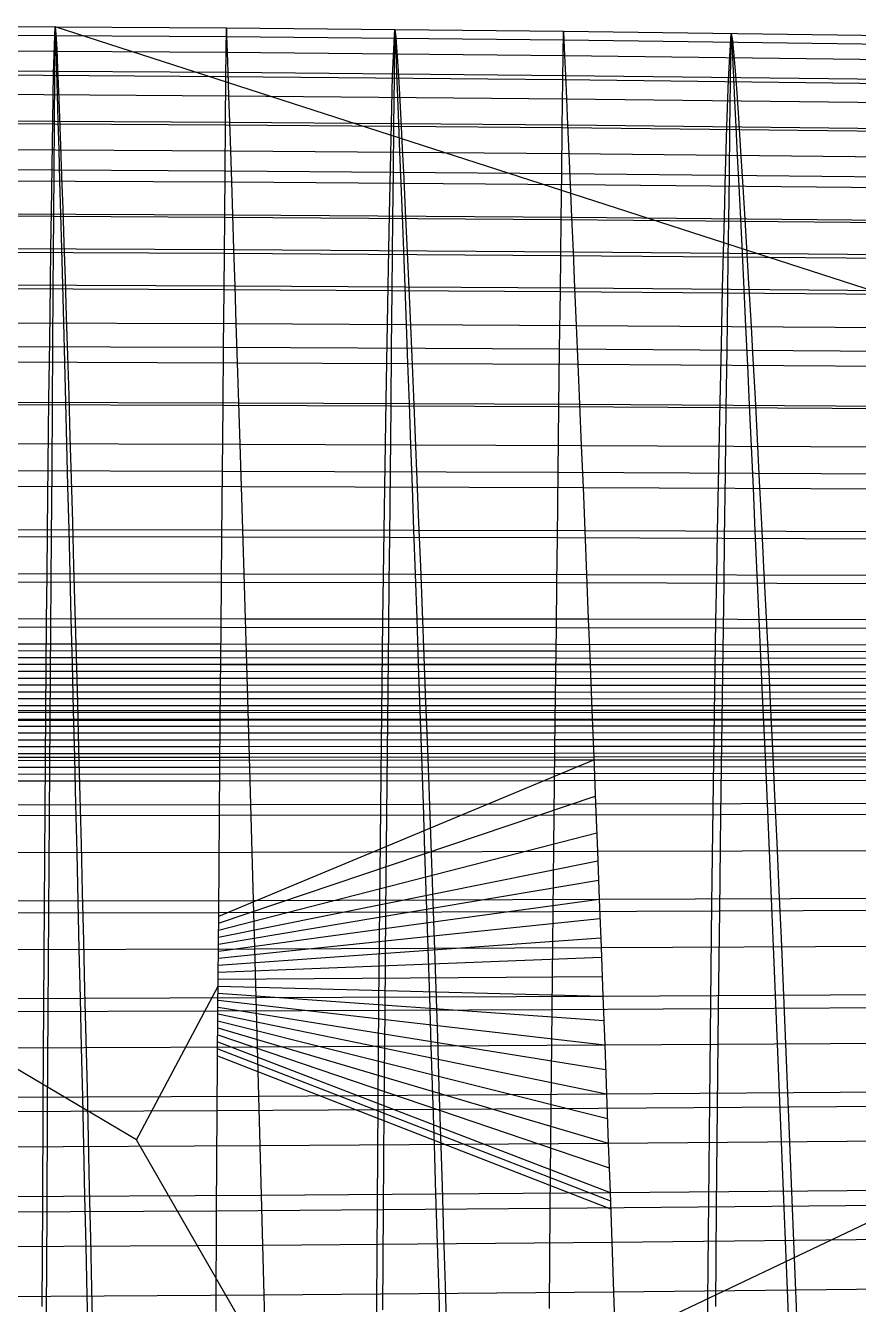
# Model space of a CAD drawing. Extents: x -530 to 530, y -2 to 255.
# Drawn here: x 61.5 to 123.2, y 160.3 to 255.2 of the extents above; entities that cross this region are included whole.
import ezdxf

# ---------------------------------------------------------------- set-up
doc = ezdxf.new("R2010")
doc.units = 0
doc.header["$MEASUREMENT"] = 0
doc.layers.add('default', color=7, linetype='Continuous')

msp = doc.modelspace()

# ---------------------------------------------------------------- linework, layer by layer
at = {"layer": 'default', "color": 5, "linetype": 'Continuous'}
for p, q in [((50.986, 255.152, 1.956), (76.343, 254.973, 4.381)), ((50.986, 255.152, 1.956), (76.343, 254.973, 4.381)), ((51.001, 254.51, 1.817), (76.364, 254.334, 4.243)), ((76.343, 254.973, 4.381), (76.364, 254.334, 4.243)), ((76.343, 254.973, 4.381), (101.314, 254.73, 8.782)), ((76.343, 254.973, 4.381), (101.314, 254.73, 8.782)), ((76.364, 254.334, 4.243), (76.403, 253.175, 3.991)), ((76.364, 254.334, 4.243), (101.343, 254.094, 8.645)), ((101.314, 254.73, 8.782), (101.343, 254.094, 8.645)), ((101.314, 254.73, 8.782), (126.182, 254.404, 13.1)), ((101.314, 254.73, 8.782), (126.182, 254.404, 13.1)), ((51.028, 253.347, 1.563), (76.403, 253.175, 3.991)), ((76.403, 253.175, 3.991), (76.453, 251.688, 3.671)), ((76.403, 253.175, 3.991), (101.395, 252.941, 8.396)), ((101.343, 254.094, 8.645), (101.395, 252.941, 8.396)), ((101.343, 254.094, 8.645), (126.217, 253.772, 12.965)), ((101.395, 252.941, 8.396), (101.462, 251.462, 8.08)), ((101.395, 252.941, 8.396), (126.281, 252.626, 12.72)), ((51.062, 251.855, 1.241), (76.453, 251.688, 3.671)), ((76.453, 251.688, 3.671), (76.511, 249.948, 3.299)), ((76.453, 251.688, 3.671), (101.462, 251.462, 8.08)), ((101.462, 251.462, 8.08), (101.539, 249.731, 7.712)), ((101.462, 251.462, 8.08), (126.362, 251.157, 12.408)), ((51.102, 250.109, 0.866), (76.511, 249.948, 3.299)), ((76.511, 249.948, 3.299), (76.576, 247.993, 2.884)), ((76.511, 249.948, 3.299), (101.539, 249.731, 7.712)), ((101.539, 249.731, 7.712), (101.626, 247.785, 7.302)), ((101.539, 249.731, 7.712), (126.457, 249.438, 12.045)), ((51.146, 248.146, 0.447), (76.576, 247.993, 2.884)), ((76.576, 247.993, 2.884), (76.646, 245.857, 2.436)), ((76.576, 247.993, 2.884), (101.626, 247.785, 7.302)), ((101.626, 247.785, 7.302), (101.719, 245.66, 6.859)), ((101.626, 247.785, 7.302), (126.563, 247.505, 11.641)), ((51.194, 246.003, -0.004), (76.646, 245.857, 2.436)), ((76.646, 245.857, 2.436), (76.721, 243.557, 1.958)), ((76.646, 245.857, 2.436), (101.719, 245.66, 6.859)), ((101.719, 245.66, 6.859), (101.82, 243.372, 6.386)), ((101.719, 245.66, 6.859), (126.678, 245.394, 11.204)), ((51.245, 243.694, -0.486), (76.721, 243.557, 1.958)), ((76.721, 243.557, 1.958), (76.8, 241.114, 1.454)), ((76.721, 243.557, 1.958), (101.82, 243.372, 6.386)), ((101.82, 243.372, 6.386), (101.925, 240.941, 5.889)), ((101.82, 243.372, 6.386), (126.801, 243.12, 10.738)), ((51.3, 241.243, -0.993), (76.8, 241.114, 1.454)), ((76.8, 241.114, 1.454), (76.883, 238.54, 0.931)), ((76.8, 241.114, 1.454), (101.925, 240.941, 5.889)), ((101.925, 240.941, 5.889), (102.036, 238.38, 5.371)), ((101.925, 240.941, 5.889), (126.931, 240.706, 10.248)), ((51.356, 238.659, -1.521), (76.883, 238.54, 0.931)), ((76.883, 238.54, 0.931), (76.969, 235.851, 0.388)), ((76.883, 238.54, 0.931), (102.036, 238.38, 5.371)), ((102.036, 238.38, 5.371), (102.15, 235.705, 4.834)), ((102.036, 238.38, 5.371), (127.066, 238.161, 9.738)), ((51.415, 235.961, -2.068), (76.969, 235.851, 0.388)), ((76.969, 235.851, 0.388), (77.057, 233.054, -0.169)), ((76.969, 235.851, 0.388), (102.15, 235.705, 4.834)), ((102.15, 235.705, 4.834), (102.269, 232.922, 4.285)), ((102.15, 235.705, 4.834), (127.207, 235.504, 9.208)), ((51.476, 233.153, -2.629), (77.057, 233.054, -0.169)), ((77.057, 233.054, -0.169), (77.148, 230.159, -0.74)), ((77.057, 233.054, -0.169), (102.269, 232.922, 4.285)), ((102.269, 232.922, 4.285), (102.39, 230.042, 3.72)), ((102.269, 232.922, 4.285), (127.352, 232.739, 8.666)), ((51.538, 230.249, -3.205), (77.148, 230.159, -0.74)), ((77.148, 230.159, -0.74), (77.241, 227.177, -1.321)), ((77.148, 230.159, -0.74), (102.39, 230.042, 3.72)), ((102.39, 230.042, 3.72), (102.514, 227.075, 3.146)), ((102.39, 230.042, 3.72), (127.501, 229.878, 8.109)), ((51.601, 227.255, -3.79), (77.241, 227.177, -1.321)), ((77.241, 227.177, -1.321), (77.335, 224.113, -1.91)), ((77.241, 227.177, -1.321), (102.514, 227.075, 3.146)), ((102.514, 227.075, 3.146), (102.64, 224.026, 2.564)), ((102.514, 227.075, 3.146), (127.653, 226.93, 7.543)), ((51.666, 224.18, -4.384), (77.335, 224.113, -1.91)), ((77.335, 224.113, -1.91), (77.431, 220.975, -2.508)), ((77.335, 224.113, -1.91), (102.64, 224.026, 2.564)), ((102.64, 224.026, 2.564), (102.769, 220.904, 1.972)), ((102.64, 224.026, 2.564), (127.807, 223.901, 6.97)), ((51.732, 221.031, -4.987), (77.431, 220.975, -2.508)), ((77.431, 220.975, -2.508), (77.528, 217.769, -3.11)), ((77.431, 220.975, -2.508), (102.769, 220.904, 1.972)), ((102.769, 220.904, 1.972), (102.899, 217.715, 1.378)), ((102.769, 220.904, 1.972), (127.965, 220.8, 6.386)), ((51.799, 217.814, -5.593), (77.528, 217.769, -3.11)), ((77.528, 217.769, -3.11), (77.627, 214.5, -3.719)), ((77.528, 217.769, -3.11), (102.899, 217.715, 1.378)), ((102.899, 217.715, 1.378), (103.03, 214.462, 0.776)), ((102.899, 217.715, 1.378), (128.124, 217.631, 5.8)), ((51.866, 214.532, -6.207), (77.627, 214.5, -3.719)), ((77.627, 214.5, -3.719), (77.726, 211.177, -4.33)), ((77.627, 214.5, -3.719), (103.03, 214.462, 0.776)), ((103.03, 214.462, 0.776), (103.163, 211.156, 0.172)), ((103.03, 214.462, 0.776), (128.286, 214.4, 5.207)), ((51.934, 211.198, -6.823), (77.726, 211.177, -4.33)), ((77.726, 211.177, -4.33), (77.826, 207.798, -4.941)), ((77.726, 211.177, -4.33), (103.163, 211.156, 0.172)), ((103.163, 211.156, 0.172), (103.296, 207.794, -0.432)), ((103.163, 211.156, 0.172), (128.449, 211.116, 4.612)), ((52.003, 207.807, -7.439), (77.826, 207.798, -4.941)), ((77.826, 207.798, -4.941), (77.927, 204.374, -5.555)), ((77.826, 207.798, -4.941), (103.296, 207.794, -0.432)), ((103.296, 207.794, -0.432), (103.431, 204.387, -1.039)), ((103.296, 207.794, -0.432), (128.612, 207.776, 4.016)), ((52.072, 204.37, -8.058), (77.927, 204.374, -5.555)), ((77.927, 204.374, -5.555), (103.431, 204.387, -1.039)), ((77.927, 204.374, -5.555), (78.028, 200.909, -6.171)), ((103.431, 204.387, -1.039), (128.777, 204.392, 3.418)), ((103.431, 204.387, -1.039), (103.566, 200.94, -1.648)), ((52.141, 200.893, -8.679), (78.028, 200.909, -6.171)), ((78.028, 200.909, -6.171), (103.566, 200.94, -1.648)), ((78.028, 200.909, -6.171), (78.129, 197.404, -6.783)), ((103.566, 200.94, -1.648), (128.943, 200.967, 2.818)), ((103.566, 200.94, -1.648), (103.7, 197.452, -2.252)), ((52.21, 197.375, -9.296), (78.129, 197.404, -6.783)), ((78.129, 197.404, -6.783), (103.7, 197.452, -2.252)), ((78.129, 197.404, -6.783), (78.23, 193.863, -7.394)), ((103.7, 197.452, -2.252), (129.108, 197.502, 2.222)), ((103.7, 197.452, -2.252), (103.836, 193.93, -2.856)), ((52.279, 193.822, -9.912), (78.23, 193.863, -7.394)), ((78.23, 193.863, -7.394), (103.836, 193.93, -2.856)), ((78.23, 193.863, -7.394), (78.331, 190.294, -8.003)), ((103.836, 193.93, -2.856), (129.274, 194.002, 1.627)), ((103.836, 193.93, -2.856), (103.971, 190.379, -3.457)), ((52.349, 190.24, -10.525), (78.331, 190.294, -8.003)), ((78.331, 190.294, -8.003), (103.971, 190.379, -3.457)), ((78.331, 190.294, -8.003), (78.432, 186.698, -8.609)), ((103.971, 190.379, -3.457), (129.44, 190.475, 1.034)), ((103.971, 190.379, -3.457), (104.106, 186.8, -4.056)), ((78.432, 186.698, -8.609), (104.106, 186.8, -4.056)), ((104.106, 186.8, -4.056), (129.606, 186.92, 0.444)), ((104.106, 186.8, -4.056), (104.241, 183.199, -4.65)), ((52.418, 186.63, -11.136), (78.432, 186.698, -8.609)), ((78.432, 186.698, -8.609), (78.533, 183.078, -9.21)), ((52.487, 182.998, -11.742), (78.533, 183.078, -9.21)), ((78.533, 183.078, -9.21), (104.241, 183.199, -4.65)), ((78.533, 183.078, -9.21), (78.634, 179.438, -9.806)), ((104.241, 183.199, -4.65), (129.771, 183.342, -0.142)), ((104.241, 183.199, -4.65), (104.375, 179.578, -5.239)), ((52.556, 179.345, -12.343), (78.634, 179.438, -9.806)), ((78.634, 179.438, -9.806), (104.375, 179.578, -5.239)), ((78.634, 179.438, -9.806), (78.734, 175.781, -10.397)), ((104.375, 179.578, -5.239), (129.935, 179.744, -0.722)), ((104.375, 179.578, -5.239), (104.509, 175.938, -5.823)), ((52.625, 175.674, -12.939), (78.734, 175.781, -10.397)), ((78.734, 175.781, -10.397), (104.509, 175.938, -5.823)), ((78.734, 175.781, -10.397), (78.833, 172.11, -10.981)), ((104.509, 175.938, -5.823), (130.099, 176.129, -1.298)), ((104.509, 175.938, -5.823), (104.641, 172.287, -6.4)), ((52.693, 171.991, -13.527), (78.833, 172.11, -10.981)), ((78.833, 172.11, -10.981), (104.641, 172.287, -6.4)), ((78.833, 172.11, -10.981), (78.932, 168.427, -11.559)), ((104.641, 172.287, -6.4), (130.262, 172.501, -1.866)), ((104.641, 172.287, -6.4), (104.773, 168.622, -6.971)), ((104.773, 168.622, -6.971), (130.424, 168.86, -2.429)), ((52.76, 168.295, -14.11), (78.932, 168.427, -11.559)), ((78.932, 168.427, -11.559), (104.773, 168.622, -6.971)), ((78.932, 168.427, -11.559), (79.029, 164.739, -12.128)), ((104.773, 168.622, -6.971), (104.904, 164.953, -7.533)), ((104.904, 164.953, -7.533), (130.584, 165.215, -2.983)), ((52.827, 164.593, -14.683), (79.029, 164.739, -12.128)), ((79.029, 164.739, -12.128), (104.904, 164.953, -7.533)), ((79.029, 164.739, -12.128), (79.126, 161.044, -12.688)), ((104.904, 164.953, -7.533), (105.033, 161.276, -8.087)), ((79.126, 161.044, -12.688), (105.033, 161.276, -8.087)), ((105.033, 161.276, -8.087), (130.743, 161.562, -3.528)), ((105.033, 161.276, -8.087), (105.161, 157.596, -8.633)), ((52.894, 160.884, -15.249), (79.126, 161.044, -12.688)), ((79.126, 161.044, -12.688), (79.222, 157.345, -13.242))]:
    msp.add_line(p, q, dxfattribs=at)
at = {"layer": 'default', "color": 4, "linetype": 'Continuous'}
for p, q in [((63.546, 251.617, 4.685), (63.665, 255.062, 3.169)), ((63.665, 255.062, 3.169), (63.719, 254.508, 2.64)), ((63.719, 254.508, 2.64), (63.777, 253.404, 2.123)), ((88.664, 251.42, 8.085), (88.829, 254.851, 6.581)), ((88.829, 254.851, 6.581), (88.905, 254.3, 6.057)), ((88.905, 254.3, 6.057), (88.985, 253.201, 5.544)), ((113.537, 251.154, 12.43), (113.748, 254.567, 10.941)), ((113.748, 254.567, 10.941), (113.845, 254.018, 10.423)), ((63.777, 253.404, 2.123), (63.84, 251.964, 1.574)), ((88.985, 253.201, 5.544), (89.073, 251.767, 4.999)), ((113.845, 254.018, 10.423), (113.947, 252.926, 9.916)), ((113.947, 252.926, 9.916), (114.059, 251.501, 9.379)), ((63.481, 248.084, 5.642), (63.546, 251.617, 4.685)), ((63.84, 251.964, 1.574), (63.909, 250.265, 0.989)), ((88.573, 247.902, 9.035), (88.664, 251.42, 8.085)), ((89.073, 251.767, 4.999), (89.168, 250.076, 4.419)), ((114.059, 251.501, 9.379), (114.18, 249.819, 8.806)), ((113.422, 247.656, 13.371), (113.537, 251.154, 12.43)), ((63.909, 250.265, 0.989), (63.982, 248.346, 0.374)), ((89.168, 250.076, 4.419), (89.27, 248.165, 3.81)), ((114.18, 249.819, 8.806), (114.309, 247.92, 8.205)), ((63.428, 244.705, 6.462), (63.481, 248.084, 5.642)), ((63.982, 248.346, 0.374), (64.059, 246.243, -0.263)), ((88.5, 244.536, 9.849), (88.573, 247.902, 9.035)), ((89.27, 248.165, 3.81), (89.376, 246.072, 3.178)), ((113.328, 244.309, 14.177), (113.422, 247.656, 13.371)), ((114.309, 247.92, 8.205), (114.445, 245.839, 7.581)), ((64.059, 246.243, -0.263), (64.139, 243.972, -0.917)), ((89.376, 246.072, 3.178), (89.487, 243.811, 2.529)), ((114.445, 245.839, 7.581), (114.585, 243.591, 6.941)), ((63.379, 241.32, 7.244), (63.428, 244.705, 6.462)), ((64.139, 243.972, -0.917), (64.222, 241.558, -1.595)), ((88.431, 241.165, 10.625), (88.5, 244.536, 9.849)), ((89.487, 243.811, 2.529), (89.602, 241.407, 1.857)), ((113.241, 240.957, 14.946), (113.328, 244.309, 14.177)), ((114.585, 243.591, 6.941), (114.732, 241.201, 6.277)), ((63.343, 238.661, 7.832), (63.379, 241.32, 7.244)), ((64.222, 241.558, -1.595), (64.306, 239.008, -2.281)), ((88.381, 238.517, 11.208), (88.431, 241.165, 10.625)), ((89.602, 241.407, 1.857), (89.719, 238.869, 1.177)), ((113.177, 238.324, 15.523), (113.241, 240.957, 14.946)), ((114.732, 241.201, 6.277), (114.881, 238.677, 5.606)), ((64.306, 239.008, -2.281), (64.395, 236.343, -2.989)), ((63.308, 235.999, 8.414), (63.343, 238.661, 7.832)), ((88.332, 235.867, 11.785), (88.381, 238.517, 11.208)), ((89.719, 238.869, 1.177), (89.842, 236.215, 0.475)), ((113.114, 235.688, 16.095), (113.177, 238.324, 15.523)), ((114.881, 238.677, 5.606), (115.037, 236.04, 4.913)), ((64.395, 236.343, -2.989), (64.483, 233.567, -3.706)), ((89.842, 236.215, 0.475), (89.964, 233.45, -0.228)), ((63.254, 231.733, 9.314), (63.308, 235.999, 8.414)), ((88.257, 231.618, 12.679), (88.332, 235.867, 11.785)), ((113.018, 231.463, 16.981), (113.114, 235.688, 16.095)), ((115.037, 236.04, 4.913), (115.194, 233.292, 4.212)), ((64.483, 233.567, -3.706), (64.574, 230.692, -4.426)), ((89.964, 233.45, -0.228), (90.091, 230.589, -0.949)), ((115.194, 233.292, 4.212), (115.354, 230.446, 3.508)), ((63.203, 227.462, 10.181), (63.254, 231.733, 9.314)), ((88.186, 227.364, 13.538), (88.257, 231.618, 12.679)), ((112.928, 227.233, 17.832), (113.018, 231.463, 16.981)), ((64.574, 230.692, -4.426), (64.666, 227.726, -5.153)), ((90.091, 230.589, -0.949), (90.218, 227.636, -1.669)), ((115.354, 230.446, 3.508), (115.517, 227.51, 2.797)), ((64.666, 227.726, -5.153), (64.754, 224.669, -5.834)), ((90.218, 227.636, -1.669), (90.34, 224.592, -2.344)), ((63.147, 222.605, 11.149), (63.203, 227.462, 10.181)), ((88.108, 222.528, 14.5), (88.186, 227.364, 13.538)), ((112.829, 222.424, 18.785), (112.928, 227.233, 17.832)), ((115.517, 227.51, 2.797), (115.672, 224.484, 2.131)), ((64.754, 224.669, -5.834), (64.845, 221.538, -6.533)), ((90.34, 224.592, -2.344), (90.466, 221.475, -3.037)), ((115.672, 224.484, 2.131), (115.832, 221.385, 1.447)), ((63.096, 217.742, 12.072), (63.147, 222.605, 11.149)), ((88.037, 217.685, 15.416), (88.108, 222.528, 14.5)), ((112.737, 217.608, 19.692), (112.829, 222.424, 18.785)), ((64.845, 221.538, -6.533), (64.934, 218.336, -7.226)), ((90.466, 221.475, -3.037), (90.591, 218.287, -3.723)), ((115.832, 221.385, 1.447), (115.991, 218.216, 0.77)), ((64.934, 218.336, -7.226), (65.027, 215.074, -7.933)), ((90.591, 218.287, -3.723), (90.719, 215.039, -4.425)), ((115.991, 218.216, 0.77), (116.154, 214.987, 0.078)), ((63.064, 214.401, 12.674), (63.096, 217.742, 12.072)), ((87.992, 214.358, 16.013), (88.037, 217.685, 15.416)), ((112.68, 214.3, 20.284), (112.737, 217.608, 19.692)), ((63.028, 211.07, 13.272), (63.064, 214.401, 12.674)), ((65.027, 215.074, -7.933), (65.12, 211.755, -8.644)), ((87.944, 211.041, 16.606), (87.992, 214.358, 16.013)), ((90.719, 215.039, -4.425), (90.848, 211.735, -5.129)), ((112.62, 211.001, 20.872), (112.68, 214.3, 20.284)), ((116.154, 214.987, 0.078), (116.318, 211.702, -0.617)), ((65.12, 211.755, -8.644), (65.212, 208.379, -9.344)), ((90.848, 211.735, -5.129), (90.975, 208.373, -5.822)), ((116.318, 211.702, -0.617), (116.48, 208.36, -1.301)), ((62.973, 204.185, 14.482), (63.028, 211.07, 13.272)), ((87.863, 204.185, 17.807), (87.944, 211.041, 16.606)), ((112.515, 204.183, 22.062), (112.62, 211.001, 20.872)), ((50.715, 208.818, 9.142), (75.944, 208.8, 11.525)), ((50.718, 209.327, 9.061), (75.949, 209.307, 11.445)), ((100.776, 208.782, 15.866), (125.525, 208.747, 20.11)), ((100.782, 209.287, 15.787), (125.532, 209.248, 20.031)), ((50.709, 207.799, 9.302), (75.935, 207.785, 11.684)), ((50.712, 208.309, 9.222), (75.939, 208.292, 11.605)), ((65.212, 208.379, -9.344), (65.305, 204.961, -10.054)), ((90.975, 208.373, -5.822), (91.105, 204.97, -6.527)), ((100.764, 207.772, 16.025), (125.51, 207.743, 20.266)), ((100.77, 208.277, 15.945), (125.517, 208.245, 20.188)), ((116.48, 208.36, -1.301), (116.645, 204.976, -1.996)), ((50.702, 206.781, 9.463), (75.926, 206.77, 11.844)), ((50.706, 207.29, 9.383), (75.93, 207.277, 11.764)), ((100.751, 206.762, 16.183), (125.495, 206.74, 20.423)), ((100.757, 207.267, 16.104), (125.502, 207.241, 20.345)), ((50.696, 205.763, 9.623), (75.917, 205.755, 12.004)), ((50.699, 206.272, 9.543), (75.921, 206.263, 11.924)), ((100.745, 206.257, 16.262), (125.487, 206.238, 20.501)), ((50.693, 205.254, 9.704), (75.912, 205.248, 12.083)), ((65.305, 204.961, -10.054), (65.4, 201.497, -10.757)), ((91.105, 204.97, -6.527), (91.236, 201.521, -7.223)), ((100.733, 205.248, 16.42), (125.472, 205.235, 20.658)), ((100.739, 205.752, 16.341), (125.48, 205.736, 20.58)), ((116.645, 204.976, -1.996), (116.811, 201.547, -2.683)), ((50.687, 204.235, 9.864), (75.903, 204.233, 12.243)), ((50.69, 204.744, 9.784), (75.908, 204.74, 12.163)), ((62.915, 197.11, 15.659), (62.973, 204.185, 14.482)), ((87.782, 197.139, 18.976), (87.863, 204.185, 17.807)), ((100.721, 204.238, 16.579), (125.458, 204.231, 20.814)), ((100.727, 204.743, 16.499), (125.465, 204.733, 20.736)), ((112.41, 197.177, 23.22), (112.515, 204.183, 22.062)), ((50.681, 203.217, 10.025), (75.894, 203.218, 12.403)), ((50.684, 203.726, 9.944), (75.899, 203.725, 12.323)), ((100.709, 203.228, 16.737), (125.443, 203.228, 20.971)), ((100.715, 203.733, 16.658), (125.45, 203.729, 20.893)), ((50.675, 202.199, 10.185), (75.885, 202.203, 12.562)), ((50.678, 202.708, 10.105), (75.89, 202.711, 12.482)), ((100.696, 202.218, 16.895), (125.428, 202.224, 21.128)), ((100.702, 202.723, 16.816), (125.435, 202.726, 21.049)), ((50.669, 201.18, 10.346), (75.876, 201.188, 12.722)), ((50.672, 201.689, 10.266), (75.881, 201.696, 12.642)), ((65.4, 201.497, -10.757), (65.489, 197.986, -11.423)), ((91.236, 201.521, -7.223), (91.359, 198.025, -7.883)), ((100.684, 201.208, 17.053), (125.413, 201.221, 21.284)), ((100.69, 201.713, 16.974), (125.42, 201.722, 21.206)), ((116.811, 201.547, -2.683), (116.969, 198.071, -3.334)), ((50.662, 200.162, 10.506), (75.867, 200.174, 12.882)), ((50.665, 200.671, 10.426), (75.871, 200.681, 12.802)), ((100.672, 200.198, 17.212), (125.398, 200.217, 21.441)), ((100.678, 200.703, 17.133), (125.405, 200.719, 21.363)), ((50.656, 199.144, 10.667), (75.858, 199.159, 13.041)), ((50.659, 199.653, 10.587), (75.862, 199.666, 12.961)), ((100.66, 199.188, 17.37), (125.383, 199.214, 21.598)), ((100.666, 199.693, 17.291), (125.39, 199.716, 21.519)), ((65.489, 197.986, -11.423), (65.579, 194.439, -12.079)), ((91.359, 198.025, -7.883), (91.484, 194.494, -8.532)), ((116.969, 198.071, -3.334), (117.127, 194.561, -3.975)), ((62.866, 189.884, 16.75), (62.915, 197.11, 15.659)), ((87.712, 189.943, 20.06), (87.782, 197.139, 18.976)), ((112.322, 190.022, 24.293), (112.41, 197.177, 23.22)), ((65.579, 194.439, -12.079), (65.668, 190.864, -12.732)), ((91.484, 194.494, -8.532), (91.607, 190.934, -9.179)), ((117.127, 194.561, -3.975), (117.285, 191.022, -4.613)), ((65.668, 190.864, -12.732), (65.757, 187.26, -13.383)), ((91.607, 190.934, -9.179), (91.73, 187.344, -9.814)), ((117.285, 191.022, -4.613), (117.443, 187.454, -5.249)), ((62.819, 182.551, 17.815), (62.866, 189.884, 16.75)), ((87.647, 182.641, 21.117), (87.712, 189.943, 20.06)), ((112.239, 182.76, 25.341), (112.322, 190.022, 24.293)), ((65.757, 187.26, -13.383), (65.845, 183.631, -14.018)), ((91.73, 187.344, -9.814), (91.853, 183.733, -10.454)), ((117.443, 187.454, -5.249), (117.598, 183.862, -5.87)), ((65.845, 183.631, -14.018), (65.934, 179.984, -14.659)), ((91.853, 183.733, -10.454), (91.976, 180.101, -11.088)), ((117.598, 183.862, -5.87), (117.754, 180.251, -6.496)), ((62.776, 175.139, 18.858), (62.819, 182.551, 17.815)), ((87.587, 175.259, 22.153), (87.647, 182.641, 21.117)), ((112.162, 175.42, 26.368), (112.239, 182.76, 25.341)), ((117.754, 180.251, -6.496), (117.906, 176.618, -7.092)), ((65.934, 179.984, -14.659), (66.02, 176.314, -15.268)), ((91.976, 180.101, -11.088), (92.096, 176.447, -11.692)), ((92.096, 176.447, -11.692), (92.212, 172.778, -12.275)), ((117.906, 176.618, -7.092), (118.054, 172.97, -7.667)), ((66.02, 176.314, -15.268), (66.104, 172.629, -15.857)), ((112.091, 168.025, 27.362), (112.162, 175.42, 26.368)), ((62.737, 167.67, 19.869), (62.776, 175.139, 18.858)), ((87.531, 167.822, 23.156), (87.587, 175.259, 22.153)), ((66.104, 172.629, -15.857), (66.188, 168.931, -16.441)), ((92.212, 172.778, -12.275), (92.328, 169.096, -12.854)), ((118.054, 172.97, -7.667), (118.202, 169.31, -8.238)), ((66.188, 168.931, -16.441), (66.27, 165.227, -17.016)), ((92.328, 169.096, -12.854), (92.443, 165.408, -13.422)), ((118.202, 169.31, -8.238), (118.348, 165.643, -8.799)), ((112.026, 160.601, 28.317), (112.091, 168.025, 27.362)), ((62.701, 160.174, 20.839), (62.737, 167.67, 19.869)), ((87.481, 160.357, 24.12), (87.531, 167.822, 23.156)), ((66.27, 165.227, -17.016), (66.352, 161.517, -17.582)), ((92.443, 165.408, -13.422), (92.556, 161.714, -13.983)), ((118.348, 165.643, -8.799), (118.492, 161.971, -9.352)), ((66.352, 161.517, -17.582), (66.434, 157.804, -18.141)), ((92.556, 161.714, -13.983), (92.669, 158.017, -14.536)), ((118.492, 161.971, -9.352), (118.636, 158.295, -9.897)), ((87.436, 152.883, 25.04), (87.481, 160.357, 24.12)), ((111.97, 153.17, 29.229), (112.026, 160.601, 28.317))]:
    msp.add_line(p, q, dxfattribs=at)
at = {"layer": 'default', "color": 7, "linetype": 'Continuous'}
for p, q in [((63.639, 251.468, 3.725), (63.665, 255.062, 3.169)), ((63.665, 255.062, 3.169), (63.683, 254.422, 3.03)), ((63.683, 254.422, 3.03), (63.716, 253.261, 2.777)), ((88.792, 251.272, 7.134), (88.829, 254.851, 6.581)), ((88.829, 254.851, 6.581), (88.854, 254.214, 6.444)), ((88.854, 254.214, 6.444), (88.899, 253.058, 6.193)), ((113.702, 251.007, 11.488), (113.748, 254.567, 10.941)), ((113.748, 254.567, 10.941), (113.78, 253.933, 10.805)), ((63.716, 253.261, 2.777), (63.757, 251.772, 2.456)), ((113.78, 253.933, 10.805), (113.838, 252.784, 10.558)), ((88.899, 253.058, 6.193), (88.957, 251.575, 5.876)), ((113.838, 252.784, 10.558), (113.912, 251.31, 10.244)), ((63.613, 247.873, 4.281), (63.639, 251.468, 3.725)), ((63.757, 251.772, 2.456), (63.806, 250.029, 2.082)), ((88.756, 247.692, 7.686), (88.792, 251.272, 7.134)), ((88.957, 251.575, 5.876), (89.025, 249.84, 5.505)), ((113.912, 251.31, 10.244), (113.998, 249.584, 9.879)), ((113.655, 247.447, 12.035), (113.702, 251.007, 11.488)), ((63.806, 250.029, 2.082), (63.861, 248.07, 1.666)), ((89.025, 249.84, 5.505), (89.101, 247.889, 5.093)), ((113.998, 249.584, 9.879), (114.094, 247.645, 9.471)), ((63.588, 244.448, 4.81), (63.613, 247.873, 4.281)), ((63.861, 248.07, 1.666), (63.92, 245.93, 1.216)), ((88.721, 244.282, 8.212), (88.756, 247.692, 7.686)), ((89.101, 247.889, 5.093), (89.183, 245.759, 4.647)), ((114.094, 247.645, 9.471), (114.199, 245.527, 9.031)), ((113.611, 244.056, 12.556), (113.655, 247.447, 12.035)), ((63.92, 245.93, 1.216), (63.983, 243.625, 0.736)), ((89.183, 245.759, 4.647), (89.27, 243.464, 4.172)), ((114.199, 245.527, 9.031), (114.31, 243.246, 8.562)), ((63.563, 241.024, 5.34), (63.588, 244.448, 4.81)), ((88.687, 240.871, 8.737), (88.721, 244.282, 8.212)), ((113.567, 240.665, 13.077), (113.611, 244.056, 12.556)), ((63.983, 243.625, 0.736), (64.05, 241.179, 0.231)), ((89.27, 243.464, 4.172), (89.363, 241.028, 3.672)), ((114.31, 243.246, 8.562), (114.428, 240.824, 8.068)), ((63.544, 238.337, 5.757), (63.563, 241.024, 5.34)), ((64.05, 241.179, 0.231), (64.119, 238.599, -0.295)), ((88.66, 238.196, 9.151), (88.687, 240.871, 8.737)), ((89.363, 241.028, 3.672), (89.459, 238.46, 3.151)), ((113.532, 238.005, 13.486), (113.567, 240.665, 13.077)), ((114.428, 240.824, 8.068), (114.551, 238.271, 7.555)), ((63.524, 235.651, 6.174), (63.544, 238.337, 5.757)), ((64.119, 238.599, -0.295), (64.192, 235.906, -0.84)), ((88.632, 235.521, 9.565), (88.66, 238.196, 9.151)), ((89.459, 238.46, 3.151), (89.56, 235.778, 2.611)), ((113.497, 235.345, 13.896), (113.532, 238.005, 13.486)), ((114.551, 238.271, 7.555), (114.679, 235.604, 7.021)), ((63.493, 231.348, 6.839), (63.524, 235.651, 6.174)), ((64.192, 235.906, -0.84), (64.266, 233.103, -1.399)), ((88.589, 231.237, 10.226), (88.632, 235.521, 9.565)), ((89.56, 235.778, 2.611), (89.663, 232.988, 2.058)), ((113.442, 231.084, 14.551), (113.497, 235.345, 13.896)), ((114.679, 235.604, 7.021), (114.81, 232.83, 6.475)), ((64.266, 233.103, -1.399), (64.343, 230.204, -1.972)), ((89.663, 232.988, 2.058), (89.769, 230.101, 1.49)), ((114.81, 232.83, 6.475), (114.945, 229.96, 5.915)), ((63.462, 227.046, 7.504), (63.493, 231.348, 6.839)), ((88.545, 226.952, 10.886), (88.589, 231.237, 10.226)), ((113.387, 226.824, 15.205), (113.442, 231.084, 14.551)), ((64.343, 230.204, -1.972), (64.421, 227.216, -2.556)), ((89.769, 230.101, 1.49), (89.877, 227.126, 0.912)), ((114.945, 229.96, 5.915), (115.083, 227.002, 5.344)), ((63.427, 222.156, 8.26), (63.462, 227.046, 7.504)), ((64.421, 227.216, -2.556), (64.501, 224.146, -3.147)), ((88.496, 222.083, 11.637), (88.545, 226.952, 10.886)), ((89.877, 227.126, 0.912), (89.988, 224.069, 0.327)), ((113.324, 221.982, 15.949), (113.387, 226.824, 15.205)), ((115.083, 227.002, 5.344), (115.224, 223.964, 4.767)), ((64.501, 224.146, -3.147), (64.582, 221.003, -3.748)), ((89.988, 224.069, 0.327), (90.1, 220.94, -0.268)), ((115.224, 223.964, 4.767), (115.367, 220.852, 4.179)), ((63.391, 217.266, 9.016), (63.427, 222.156, 8.26)), ((88.447, 217.213, 12.388), (88.496, 222.083, 11.637)), ((113.261, 217.14, 16.693), (113.324, 221.982, 15.949)), ((64.582, 221.003, -3.748), (64.664, 217.791, -4.352)), ((90.1, 220.94, -0.268), (90.213, 217.742, -0.866)), ((115.367, 220.852, 4.179), (115.511, 217.673, 3.589)), ((63.367, 213.913, 9.536), (63.391, 217.266, 9.016)), ((64.664, 217.791, -4.352), (64.747, 214.516, -4.963)), ((88.413, 213.874, 12.904), (88.447, 217.213, 12.388)), ((90.213, 217.742, -0.866), (90.329, 214.481, -1.471)), ((113.217, 213.819, 17.204), (113.261, 217.14, 16.693)), ((115.511, 217.673, 3.589), (115.658, 214.431, 2.992)), ((64.747, 214.516, -4.963), (64.83, 211.187, -5.577)), ((90.329, 214.481, -1.471), (90.445, 211.166, -2.079)), ((115.658, 214.431, 2.992), (115.806, 211.136, 2.392)), ((63.343, 210.56, 10.055), (63.367, 213.913, 9.536)), ((88.379, 210.535, 13.419), (88.413, 213.874, 12.904)), ((113.174, 210.498, 17.714), (113.217, 213.819, 17.204)), ((63.29, 203.66, 11.155), (63.343, 210.56, 10.055)), ((64.83, 211.187, -5.577), (64.914, 207.803, -6.19)), ((88.305, 203.663, 14.511), (88.379, 210.535, 13.419)), ((90.445, 211.166, -2.079), (90.561, 207.796, -2.687)), ((113.08, 203.666, 18.796), (113.174, 210.498, 17.714)), ((115.806, 211.136, 2.392), (115.954, 207.785, 1.792)), ((64.914, 207.803, -6.19), (64.999, 204.372, -6.807)), ((90.561, 207.796, -2.687), (90.679, 204.381, -3.297)), ((115.954, 207.785, 1.792), (116.104, 204.389, 1.19)), ((64.999, 204.372, -6.807), (65.084, 200.901, -7.425)), ((90.679, 204.381, -3.297), (90.797, 200.925, -3.91)), ((116.104, 204.389, 1.19), (116.254, 200.954, 0.585)), ((63.238, 196.587, 12.252), (63.29, 203.66, 11.155)), ((88.233, 196.62, 15.601), (88.305, 203.663, 14.511)), ((112.988, 196.662, 19.875), (113.08, 203.666, 18.796)), ((65.084, 200.901, -7.425), (65.169, 197.39, -8.039)), ((90.797, 200.925, -3.91), (90.915, 197.428, -4.517)), ((116.254, 200.954, 0.585), (116.404, 197.477, -0.015)), ((65.169, 197.39, -8.039), (65.255, 193.842, -8.653)), ((90.915, 197.428, -4.517), (91.033, 193.896, -5.125)), ((116.404, 197.477, -0.015), (116.555, 193.966, -0.614)), ((63.189, 189.377, 13.336), (63.238, 196.587, 12.252)), ((88.164, 189.44, 16.677), (88.233, 196.62, 15.601)), ((112.9, 189.522, 20.942), (112.988, 196.662, 19.875)), ((65.255, 193.842, -8.653), (65.34, 190.267, -9.264)), ((91.033, 193.896, -5.125), (91.151, 190.337, -5.73)), ((116.555, 193.966, -0.614), (116.705, 190.427, -1.212)), ((65.34, 190.267, -9.264), (65.425, 186.664, -9.873)), ((91.151, 190.337, -5.73), (91.269, 186.749, -6.333)), ((116.705, 190.427, -1.212), (116.856, 186.86, -1.806)), ((63.143, 182.06, 14.4), (63.189, 189.377, 13.336)), ((88.099, 182.154, 17.734), (88.164, 189.44, 16.677)), ((112.817, 182.277, 21.989), (112.9, 189.522, 20.942)), ((116.856, 186.86, -1.806), (117.006, 183.27, -2.396)), ((65.425, 186.664, -9.873), (65.51, 183.038, -10.476)), ((91.269, 186.749, -6.333), (91.387, 183.139, -6.93)), ((65.51, 183.038, -10.476), (65.595, 179.392, -11.075)), ((91.387, 183.139, -6.93), (91.504, 179.508, -7.523)), ((117.006, 183.27, -2.396), (117.155, 179.661, -2.981)), ((63.099, 174.665, 15.442), (63.143, 182.06, 14.4)), ((88.038, 174.79, 18.769), (88.099, 182.154, 17.734)), ((112.739, 174.954, 23.014), (112.817, 182.277, 21.989)), ((65.595, 179.392, -11.075), (65.679, 175.727, -11.668)), ((91.504, 179.508, -7.523), (91.621, 175.86, -8.11)), ((117.155, 179.661, -2.981), (117.304, 176.034, -3.56)), ((65.679, 175.727, -11.668), (65.763, 172.051, -12.254)), ((91.621, 175.86, -8.11), (91.737, 172.198, -8.69)), ((117.304, 176.034, -3.56), (117.451, 172.394, -4.133)), ((63.059, 167.216, 16.451), (63.099, 174.665, 15.442)), ((87.981, 167.372, 19.77), (88.038, 174.79, 18.769)), ((112.668, 167.578, 24.006), (112.739, 174.954, 23.014)), ((65.763, 172.051, -12.254), (65.846, 168.361, -12.835)), ((91.737, 172.198, -8.69), (91.852, 168.525, -9.265)), ((117.451, 172.394, -4.133), (117.598, 168.741, -4.7)), ((65.846, 168.361, -12.835), (65.928, 164.666, -13.406)), ((91.852, 168.525, -9.265), (91.966, 164.846, -9.83)), ((117.598, 168.741, -4.7), (117.744, 165.084, -5.258)), ((63.023, 159.739, 17.419), (63.059, 167.216, 16.451)), ((87.931, 159.926, 20.732), (87.981, 167.372, 19.77)), ((112.603, 160.174, 24.959), (112.668, 167.578, 24.006)), ((117.744, 165.084, -5.258), (117.888, 161.419, -5.808)), ((65.928, 164.666, -13.406), (66.01, 160.964, -13.969)), ((91.966, 164.846, -9.83), (92.08, 161.16, -10.388)), ((117.888, 161.419, -5.808), (118.031, 157.751, -6.35)), ((66.01, 160.964, -13.969), (66.091, 157.259, -14.524)), ((92.08, 161.16, -10.388), (92.192, 157.471, -10.937))]:
    msp.add_line(p, q, dxfattribs=at)
at = {"layer": 'default', "color": 30, "linetype": 'Continuous'}
for p, q in [((128.47, 234.097, 110.85), (63.665, 255.062, 3.169)), ((75.944, 208.8, 11.525), (100.776, 208.782, 15.866)), ((75.949, 209.307, 11.445), (100.782, 209.287, 15.787)), ((75.935, 207.785, 11.684), (100.764, 207.772, 16.025)), ((75.939, 208.292, 11.605), (100.77, 208.277, 15.945)), ((75.926, 206.77, 11.844), (100.751, 206.762, 16.183)), ((75.93, 207.277, 11.764), (100.757, 207.267, 16.104)), ((75.921, 206.263, 11.924), (100.745, 206.257, 16.262)), ((75.912, 205.248, 12.083), (100.733, 205.248, 16.42)), ((75.917, 205.755, 12.004), (100.739, 205.752, 16.341)), ((75.903, 204.233, 12.243), (100.721, 204.238, 16.579)), ((75.908, 204.74, 12.163), (100.727, 204.743, 16.499)), ((75.894, 203.218, 12.403), (100.709, 203.228, 16.737)), ((75.899, 203.725, 12.323), (100.715, 203.733, 16.658)), ((75.885, 202.203, 12.562), (100.696, 202.218, 16.895)), ((75.89, 202.711, 12.482), (100.702, 202.723, 16.816)), ((75.876, 201.188, 12.722), (100.684, 201.208, 17.053)), ((75.881, 201.696, 12.642), (100.69, 201.713, 16.974)), ((75.775, 189.111, 14.561), (103.574, 200.724, -1.685)), ((75.867, 200.174, 12.882), (100.672, 200.198, 17.212)), ((75.871, 200.681, 12.802), (100.678, 200.703, 17.133)), ((75.858, 199.159, 13.041), (100.66, 199.188, 17.37)), ((75.862, 199.666, 12.961), (100.666, 199.693, 17.291)), ((75.771, 188.593, 14.636), (103.679, 198.006, -2.153)), ((75.767, 188.076, 14.71), (103.783, 195.288, -2.622)), ((75.763, 187.559, 14.785), (103.863, 193.219, -2.976)), ((75.76, 187.041, 14.859), (103.917, 191.799, -3.217)), ((75.756, 186.524, 14.933), (103.971, 190.379, -3.457)), ((75.752, 186.006, 15.008), (104.025, 188.947, -3.697)), ((75.748, 185.489, 15.082), (104.079, 187.516, -3.936)), ((75.744, 184.972, 15.157), (104.133, 186.08, -4.175)), ((75.74, 184.454, 15.231), (104.187, 184.639, -4.413)), ((75.733, 183.42, 15.38), (104.308, 181.388, -4.945)), ((75.737, 183.937, 15.305), (104.241, 183.199, -4.65)), ((75.725, 182.385, 15.528), (104.442, 177.758, -5.531)), ((75.729, 182.902, 15.454), (104.375, 179.578, -5.239)), ((75.718, 181.35, 15.677), (104.575, 174.113, -6.111)), ((75.721, 181.867, 15.603), (104.509, 175.938, -5.823)), ((75.71, 180.315, 15.826), (104.707, 170.454, -6.685)), ((75.714, 180.833, 15.752), (104.641, 172.287, -6.4)), ((75.702, 179.281, 15.975), (104.795, 168.019, -7.063)), ((75.706, 179.798, 15.9), (104.773, 168.622, -6.971)), ((75.698, 178.763, 16.049), (104.816, 167.416, -7.156))]:
    msp.add_line(p, q, dxfattribs=at)
at = {"layer": 'default', "color": 3, "linetype": 'Continuous'}
for p, q in [((76.312, 251.384, 4.936), (76.343, 254.973, 4.381)), ((101.273, 251.159, 9.331), (101.314, 254.73, 8.782)), ((50.965, 251.551, 2.514), (76.312, 251.384, 4.936)), ((76.281, 247.796, 5.49), (76.312, 251.384, 4.936)), ((76.312, 251.384, 4.936), (101.273, 251.159, 9.331)), ((101.231, 247.588, 9.881), (101.273, 251.159, 9.331)), ((101.273, 251.159, 9.331), (126.131, 250.855, 13.644)), ((50.944, 247.95, 3.072), (76.281, 247.796, 5.49)), ((76.252, 244.377, 6.018), (76.281, 247.796, 5.49)), ((76.281, 247.796, 5.49), (101.231, 247.588, 9.881)), ((101.191, 244.186, 10.405), (101.231, 247.588, 9.881)), ((101.231, 247.588, 9.881), (126.08, 247.307, 14.188)), ((50.924, 244.519, 3.603), (76.252, 244.377, 6.018)), ((76.222, 240.959, 6.546), (76.252, 244.377, 6.018)), ((76.252, 244.377, 6.018), (101.191, 244.186, 10.405)), ((101.151, 240.784, 10.929), (101.191, 244.186, 10.405)), ((101.191, 244.186, 10.405), (126.031, 243.926, 14.706)), ((50.904, 241.089, 4.134), (76.222, 240.959, 6.546)), ((76.199, 238.277, 6.962), (76.222, 240.959, 6.546)), ((76.222, 240.959, 6.546), (101.151, 240.784, 10.929)), ((101.12, 238.115, 11.341), (101.151, 240.784, 10.929)), ((101.151, 240.784, 10.929), (125.983, 240.546, 15.224)), ((50.888, 238.398, 4.552), (76.199, 238.277, 6.962)), ((76.176, 235.595, 7.377), (76.199, 238.277, 6.962)), ((76.199, 238.277, 6.962), (101.12, 238.115, 11.341)), ((101.089, 235.447, 11.753), (101.12, 238.115, 11.341)), ((101.12, 238.115, 11.341), (125.945, 237.894, 15.632)), ((50.873, 235.707, 4.97), (76.176, 235.595, 7.377)), ((76.139, 231.3, 8.04), (76.176, 235.595, 7.377)), ((76.176, 235.595, 7.377), (101.089, 235.447, 11.753)), ((101.039, 231.173, 12.411), (101.089, 235.447, 11.753)), ((101.089, 235.447, 11.753), (125.906, 235.243, 16.04)), ((50.847, 231.397, 5.637), (76.139, 231.3, 8.04)), ((76.102, 227.005, 8.704), (76.139, 231.3, 8.04)), ((76.139, 231.3, 8.04), (101.039, 231.173, 12.411)), ((100.989, 226.899, 13.068), (101.039, 231.173, 12.411)), ((101.039, 231.173, 12.411), (125.845, 230.996, 16.691)), ((50.822, 227.087, 6.304), (76.102, 227.005, 8.704)), ((76.06, 222.124, 9.458), (76.102, 227.005, 8.704)), ((76.102, 227.005, 8.704), (100.989, 226.899, 13.068)), ((100.932, 222.041, 13.816), (100.989, 226.899, 13.068)), ((100.989, 226.899, 13.068), (125.785, 226.749, 17.341)), ((50.794, 222.188, 7.062), (76.06, 222.124, 9.458)), ((76.018, 217.243, 10.212), (76.06, 222.124, 9.458)), ((76.06, 222.124, 9.458), (100.932, 222.041, 13.816)), ((100.875, 217.184, 14.564), (100.932, 222.041, 13.816)), ((100.932, 222.041, 13.816), (125.715, 221.922, 18.081)), ((50.765, 217.29, 7.821), (76.018, 217.243, 10.212)), ((75.989, 213.895, 10.73), (76.018, 217.243, 10.212)), ((76.018, 217.243, 10.212), (100.875, 217.184, 14.564)), ((100.836, 213.853, 15.078), (100.875, 217.184, 14.564)), ((100.875, 217.184, 14.564), (125.646, 217.095, 18.821)), ((50.745, 213.931, 8.342), (75.989, 213.895, 10.73)), ((75.96, 210.548, 11.248), (75.989, 213.895, 10.73)), ((75.989, 213.895, 10.73), (100.836, 213.853, 15.078)), ((100.797, 210.521, 15.591), (100.836, 213.853, 15.078)), ((100.836, 213.853, 15.078), (125.598, 213.785, 19.33)), ((50.726, 210.572, 8.863), (75.96, 210.548, 11.248)), ((75.897, 203.66, 12.344), (75.96, 210.548, 11.248)), ((75.96, 210.548, 11.248), (100.797, 210.521, 15.591)), ((100.712, 203.667, 16.678), (100.797, 210.521, 15.591)), ((100.797, 210.521, 15.591), (125.551, 210.475, 19.838)), ((50.683, 203.66, 9.966), (75.897, 203.66, 12.344)), ((75.836, 196.599, 13.438), (75.897, 203.66, 12.344)), ((75.897, 203.66, 12.344), (100.712, 203.667, 16.678)), ((100.63, 196.641, 17.763), (100.712, 203.667, 16.678)), ((100.712, 203.667, 16.678), (125.447, 203.664, 20.913)), ((50.641, 196.575, 11.066), (75.836, 196.599, 13.438)), ((75.777, 189.402, 14.519), (75.836, 196.599, 13.438)), ((75.836, 196.599, 13.438), (100.63, 196.641, 17.763)), ((100.551, 189.479, 18.836), (100.63, 196.641, 17.763)), ((100.63, 196.641, 17.763), (125.346, 196.683, 21.987)), ((50.601, 189.352, 12.153), (75.777, 189.402, 14.519)), ((75.722, 182.098, 15.58), (75.777, 189.402, 14.519)), ((75.777, 189.402, 14.519), (100.551, 189.479, 18.836)), ((100.476, 182.211, 19.888), (100.551, 189.479, 18.836)), ((100.551, 189.479, 18.836), (125.25, 189.566, 23.048)), ((50.564, 182.023, 13.221), (75.722, 182.098, 15.58)), ((75.67, 174.715, 16.619), (75.722, 182.098, 15.58)), ((75.722, 182.098, 15.58), (100.476, 182.211, 19.888)), ((100.406, 174.864, 20.918), (100.476, 182.211, 19.888)), ((100.476, 182.211, 19.888), (125.159, 182.343, 24.089)), ((50.528, 174.615, 14.265), (75.67, 174.715, 16.619)), ((75.622, 167.279, 17.625), (75.67, 174.715, 16.619)), ((75.67, 174.715, 16.619), (100.406, 174.864, 20.918)), ((100.341, 167.465, 21.916), (100.406, 174.864, 20.918)), ((100.406, 174.864, 20.918), (125.073, 175.044, 25.109)), ((50.496, 167.153, 15.277), (75.622, 167.279, 17.625)), ((75.579, 159.815, 18.59), (75.622, 167.279, 17.625)), ((75.622, 167.279, 17.625), (100.341, 167.465, 21.916)), ((100.283, 160.037, 22.874), (100.341, 167.465, 21.916)), ((100.341, 167.465, 21.916), (124.994, 167.691, 26.096))]:
    msp.add_line(p, q, dxfattribs=at)
at = {"layer": 'default', "color": 8, "linetype": 'Continuous'}
for p, q in [((69.68, 172.53, 104.527), (50.573, 183.869, 12.952)), ((69.68, 172.53, 104.527), (75.736, 183.937, 15.313)), ((84.088, 147.505, 303.441), (138.69, 173.46, 111.749)), ((84.088, 147.505, 303.441), (69.68, 172.53, 104.527))]:
    msp.add_line(p, q, dxfattribs=at)

doc.saveas('drawing.dxf')
